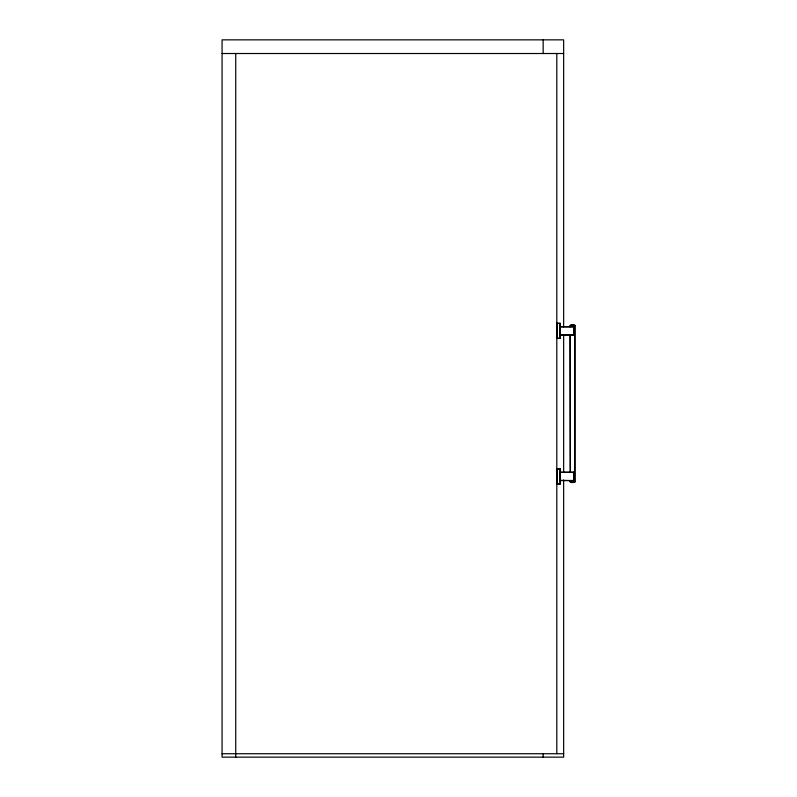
<?xml version="1.0" encoding="UTF-8"?>
<svg xmlns="http://www.w3.org/2000/svg" width="797" height="797" viewBox="0 0 797 797"><rect width="100%" height="100%" fill="white"/><g stroke="black" fill="none" stroke-linecap="round" stroke-linejoin="round"><path stroke-width="1.2" d="M560.231 323.393L556.814 323.393L560.231 323.393L560.231 338.346L556.814 338.346L560.231 338.346M573.9 326.77L560.231 326.77L573.9 326.77L573.73 335.138L560.231 334.969L573.9 334.969M570.313 325.236C569.825 329.679 569.197 322.396 574.926 325.405L574.926 481.846C569.197 484.855 569.825 477.572 570.313 482.016M560.231 468.895L556.814 468.895L560.231 468.895L560.231 483.859L556.814 483.859L560.231 483.859M573.9 472.282L560.231 472.282L573.9 472.282L573.73 480.651L560.231 480.481L573.9 480.481M222.074 53.509L563.648 53.509M570.144 325.405L574.926 325.405M570.144 481.846L574.926 481.846M222.074 753.733L563.648 753.733M574.747 325.236L574.747 482.016M573.73 326.601L573.73 335.138M573.73 472.113L573.73 480.651M563.648 327.009L563.648 39.85L222.074 39.85L222.074 757.15L563.648 757.15L563.648 479.924M563.648 334.471L563.648 472.462M560.401 326.601L560.401 335.138M560.401 472.113L560.401 480.651M560.032 323.183L560.032 338.556M560.032 468.696L560.032 484.068M557.023 323.183L557.023 338.556M557.023 468.696L557.023 484.068M556.814 53.509L556.814 753.733M543.156 39.85L543.156 53.509M543.156 753.733L543.156 757.15M235.743 53.509L235.743 757.15M570.144 334.969L570.313 472.282L570.144 334.969"/></g></svg>
